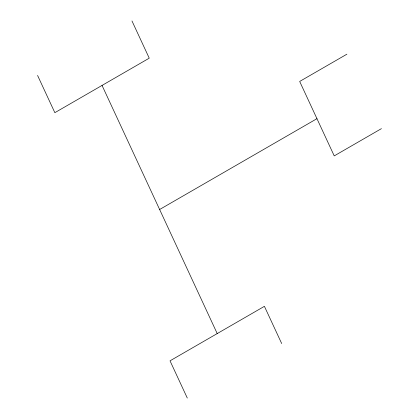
<?xml version="1.0" encoding="UTF-8"?>
<svg xmlns="http://www.w3.org/2000/svg" width="419" height="419" viewBox="0 0 419 419"><rect width="100%" height="100%" fill="white"/><g stroke="black" fill="none" stroke-linecap="round" stroke-linejoin="round"><path stroke-width="0.63" d="M346.88 54.198L299.679 81.448L334.231 155.894L381.426 128.643M159.629 209.5L316.958 118.671M131.969 20.95L149.243 58.173L54.847 112.674L37.574 75.446M281.688 343.554L264.415 306.326L170.02 360.827L187.293 398.05M102.042 85.424L217.215 333.576"/></g></svg>
